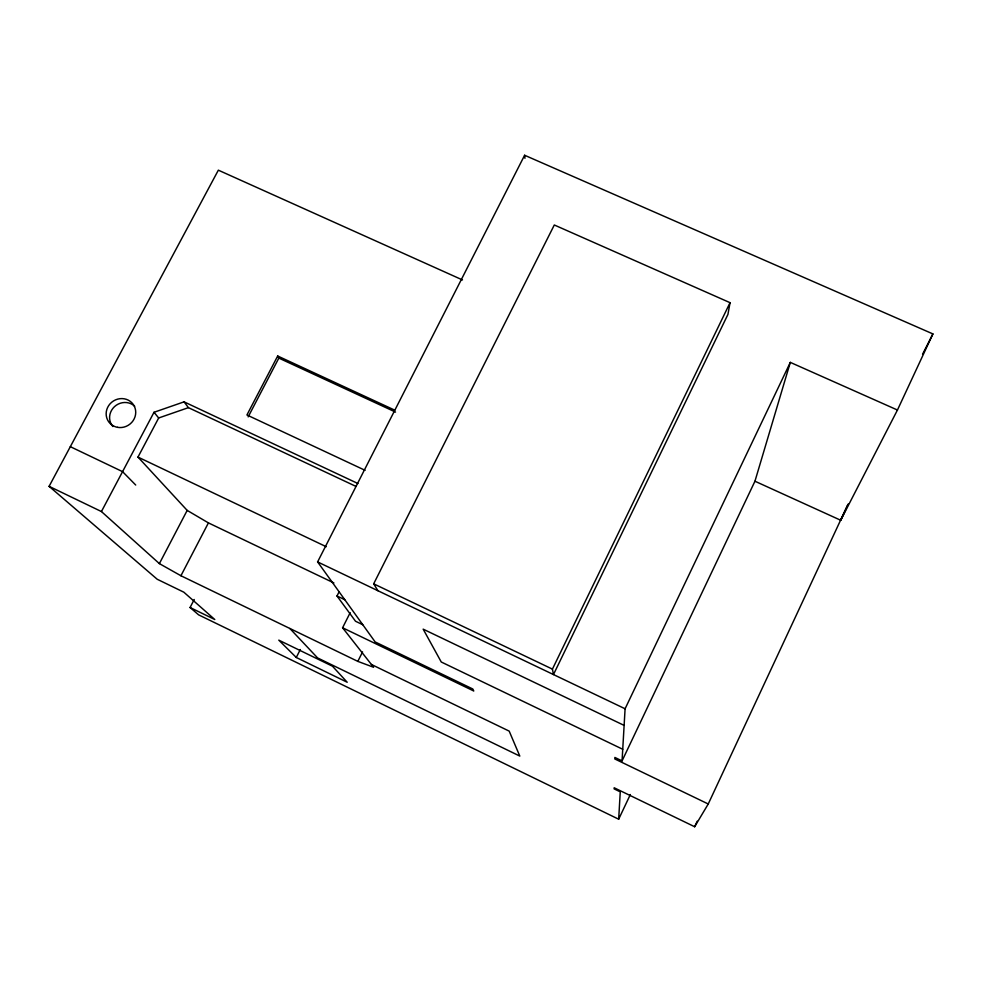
<?xml version="1.0" encoding="UTF-8"?>
<svg xmlns="http://www.w3.org/2000/svg" width="982" height="982" viewBox="0 0 982 982"><rect width="100%" height="100%" fill="white"/><g stroke="black" fill="none" stroke-linecap="round" stroke-linejoin="round"><path stroke-width="1.47" d="M194.227 599.499L190.078 607.502L198.597 614.842L618.672 819.209L620.256 791.848L614.143 788.89L614.167 787.773L694.655 826.746L708.243 803.988L847.564 505.202M708.243 803.988L614.83 758.976L614.867 757.441L622.06 760.903L625.092 708.771L790.314 362.383L897.45 410.022L932.9 333.917L524.621 155.254L317.603 561.913L375.173 641.958L472.772 688.983L473.754 690.984L342.583 627.768L350.181 612.694M730.043 302.677L727.932 314.412L553.467 674.56L552.424 669.123L730.043 302.677L554.302 224.988L373.676 583.824L377.91 590.71M622.06 760.903L754.949 481.229L790.314 362.383M754.949 481.229L840.702 520.251L848.374 503.791M694.655 826.746L697.232 821.197M618.672 819.209L630.346 794.524M462.497 279.944L218.348 170.168L49.1 486.336L101.428 511.548L159.379 563.619L180.921 575.747L357.829 661.377L362.567 651.925M296.282 657.486L278.778 640.141L332.481 666.213L347.211 682.257L296.282 657.486L300.308 649.532M362.775 624.724L355.509 621.238L336.998 595.976L339.072 591.888M922.564 354.232L932.9 333.917M840.702 520.251L897.45 410.022M180.921 575.747L208.417 522.89L187.181 510.395L137.983 457.084L158.679 417.976L188.421 407.653L355.877 486.36M394.739 410.145L277.685 356L246.924 414.969L365.108 470.329M248.176 416.871L278.827 358.099L277.685 356M159.379 563.619L187.181 510.395M101.428 511.548L154.014 412.28L184.064 401.847L357.927 483.525M357.829 661.377L373.59 667.269L342.583 627.768M278.827 358.099L395.55 412.096M137.983 457.084L326.257 546.716M373.676 583.824L552.424 669.123M317.603 561.913L625.092 708.771M70.323 446.675L122.566 471.642L135.712 485.034M208.417 522.89L333.892 582.94M624.122 725.391L423.168 629.155L441.262 662.003L622.735 749.266M336.998 595.976L344.792 599.72M371.38 664.458L509.192 731.124L519.797 756.079L317.603 657.94L289.85 628.48M190.078 607.502L214.788 619.519L183.806 592.171L157.23 579.27L49.1 486.336M154.014 412.28L158.679 417.976M184.064 401.847L188.421 407.653M524.621 155.254L524.94 158.311M112.905 426.556A14.939 14.129 -34.4 0 1 114.428 406.708A14.939 14.129 -34.4 0 1 134.669 406.192M117.582 427.342A15.037 14.227 -34.3 0 0 135.086 408.144A15.037 14.227 -34.3 0 0 110.131 403.749A15.037 14.227 -34.3 0 0 117.582 427.342"/></g></svg>
